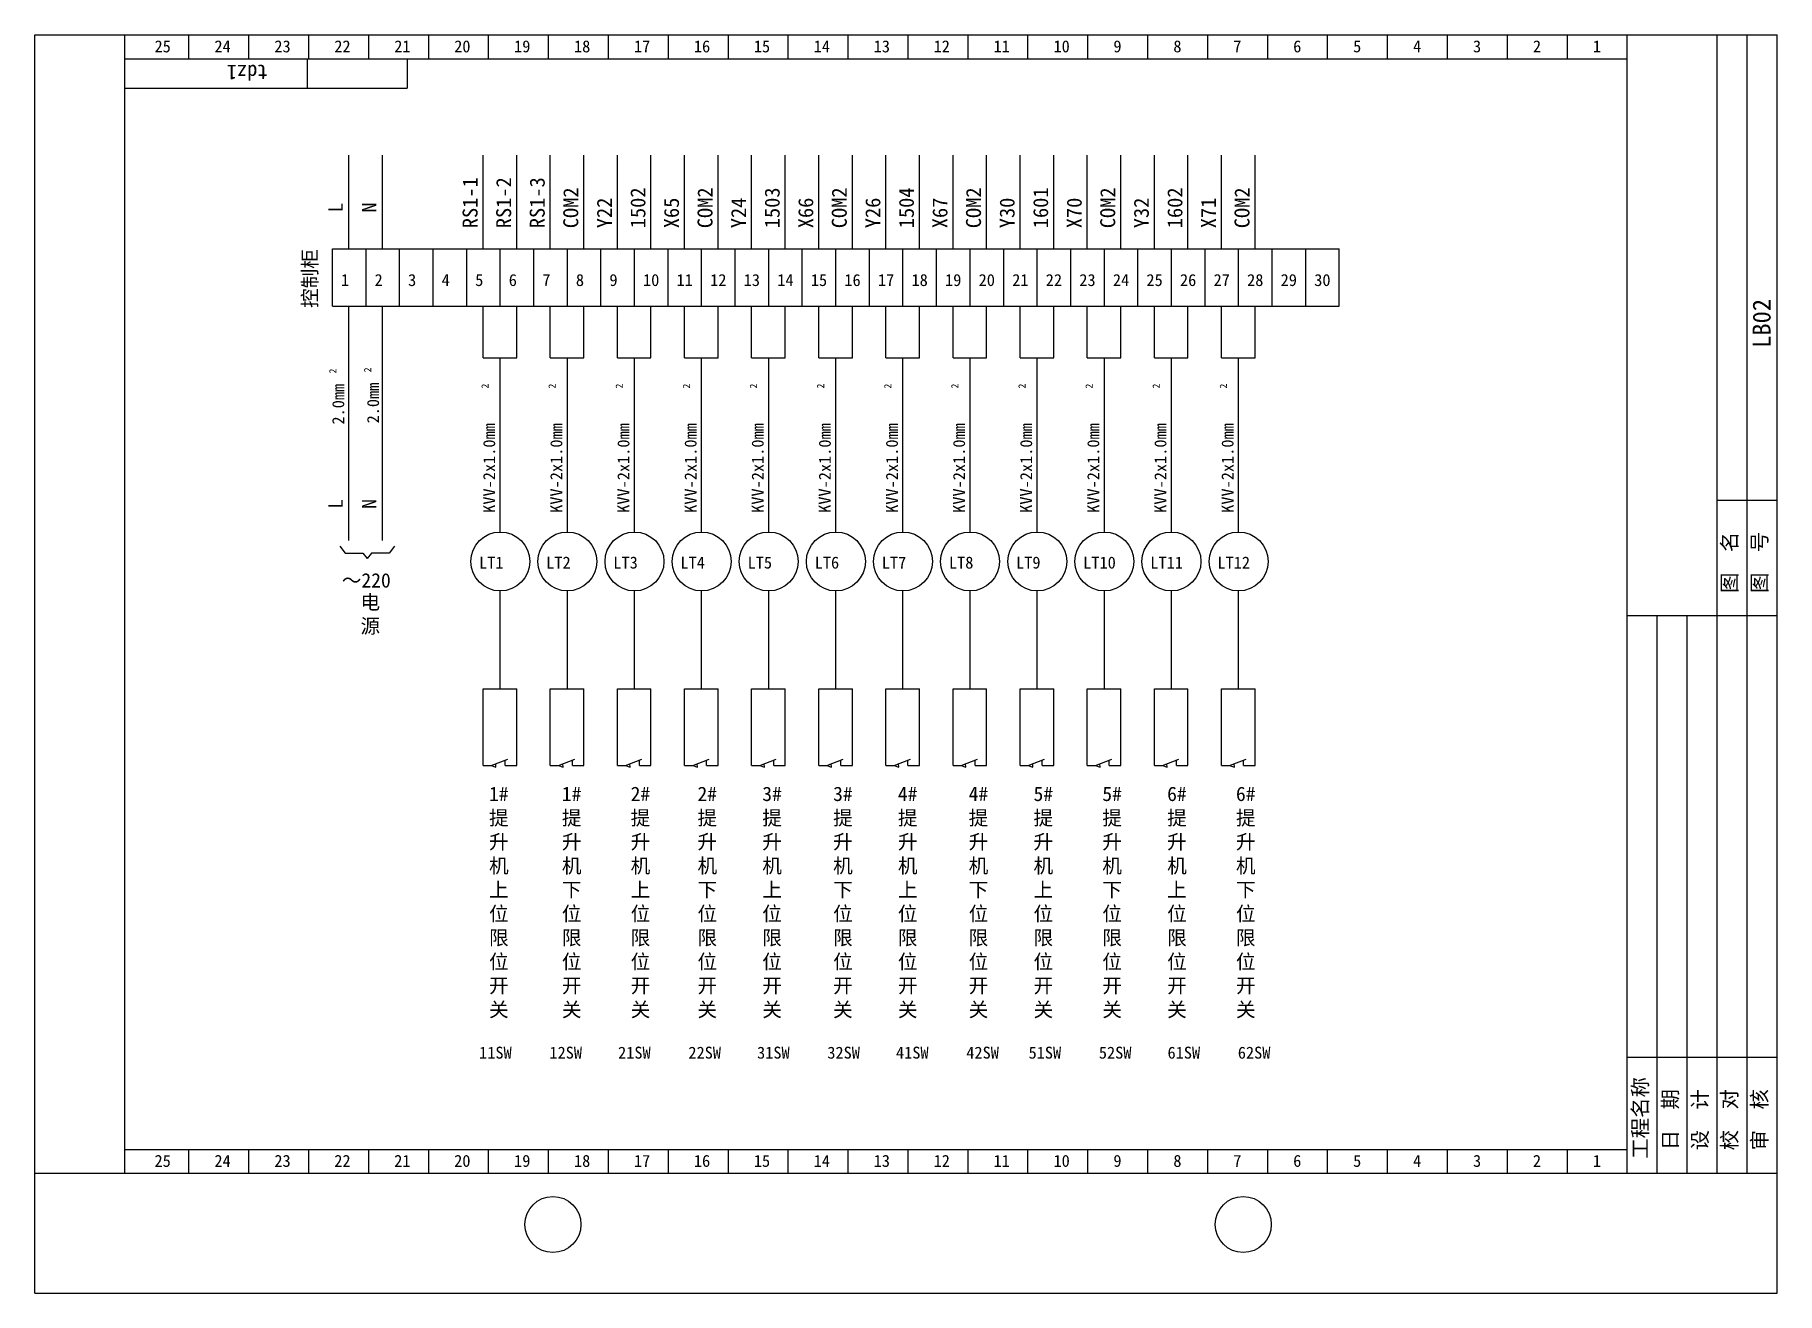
# Model space of a CAD drawing. Extents: x 435 to 726, y -17 to 193.
import ezdxf

# ---------------------------------------------------------------- set-up
doc = ezdxf.new("R2010")
doc.units = 0
doc.header["$LTSCALE"] = 0.5
doc.layers.get('0').update_dxf_attribs({"linetype": 'CONTINUOUS'})

msp = doc.modelspace()

# ---------------------------------------------------------------- linework, layer by layer
for p, q in [((434.94, -16.51), (434.94, 193.49)), ((434.94, 193.49), (725.66, 193.49)), ((449.94, 3.49), (449.94, 193.49)), ((449.94, 193.49), (700.66, 193.49)), ((460.66, 189.49), (460.66, 193.49)), ((470.66, 189.49), (470.66, 193.49)), ((480.66, 189.49), (480.66, 193.49)), ((490.66, 189.49), (490.66, 193.49)), ((500.66, 189.49), (500.66, 193.49)), ((510.66, 189.49), (510.66, 193.49)), ((520.66, 189.49), (520.66, 193.49)), ((530.66, 189.49), (530.66, 193.49)), ((540.66, 189.49), (540.66, 193.49)), ((550.66, 189.49), (550.66, 193.49)), ((560.66, 189.49), (560.66, 193.49)), ((570.66, 189.49), (570.66, 193.49)), ((580.66, 189.49), (580.66, 193.49)), ((590.66, 189.49), (590.66, 193.49)), ((600.66, 189.49), (600.66, 193.49)), ((610.66, 189.49), (610.66, 193.49)), ((620.66, 189.49), (620.66, 193.49)), ((630.66, 189.49), (630.66, 193.49)), ((640.66, 189.49), (640.66, 193.49)), ((650.66, 189.49), (650.66, 193.49)), ((660.66, 189.49), (660.66, 193.49)), ((670.66, 189.49), (670.66, 193.49)), ((680.66, 189.49), (680.66, 193.49)), ((690.66, 189.49), (690.66, 193.49)), ((700.66, 3.49), (700.66, 193.49)), ((715.66, 3.49), (715.66, 193.49)), ((720.66, 3.49), (720.66, 193.49)), ((725.66, -16.51), (725.66, 193.49)), ((449.94, 189.49), (700.66, 189.49)), ((480.4, 189.49), (480.4, 184.61)), ((497.08, 189.49), (497.08, 184.61)), ((449.94, 184.61), (497.08, 184.61)), ((715.66, 115.85), (725.66, 115.85)), ((700.66, 96.6), (725.66, 96.6)), ((705.66, 3.49), (705.66, 96.6)), ((710.66, 3.49), (710.66, 96.6)), ((700.66, 22.87), (725.66, 22.87)), ((449.94, 7.49), (700.66, 7.49)), ((460.66, 3.49), (460.66, 7.49)), ((470.66, 3.49), (470.66, 7.49)), ((480.66, 3.49), (480.66, 7.49)), ((490.66, 3.49), (490.66, 7.49)), ((500.66, 3.49), (500.66, 7.49)), ((510.66, 3.49), (510.66, 7.49)), ((520.66, 3.49), (520.66, 7.49)), ((530.66, 3.49), (530.66, 7.49)), ((540.66, 3.49), (540.66, 7.49)), ((550.66, 3.49), (550.66, 7.49)), ((560.66, 3.49), (560.66, 7.49)), ((570.66, 3.49), (570.66, 7.49)), ((580.66, 3.49), (580.66, 7.49)), ((590.66, 3.49), (590.66, 7.49)), ((600.66, 3.49), (600.66, 7.49)), ((610.66, 3.49), (610.66, 7.49)), ((620.66, 3.49), (620.66, 7.49)), ((630.66, 3.49), (630.66, 7.49)), ((640.66, 3.49), (640.66, 7.49)), ((650.66, 3.49), (650.66, 7.49)), ((660.66, 3.49), (660.66, 7.49)), ((670.66, 3.49), (670.66, 7.49)), ((680.66, 3.49), (680.66, 7.49)), ((690.66, 3.49), (690.66, 7.49)), ((434.94, 3.49), (725.66, 3.49)), ((434.94, -16.51), (725.66, -16.51))]:
    msp.add_line(p, q)
at = {"ltscale": 0.5}
for p, q in [((487.35, 157.84), (487.35, 173.43)), ((492.95, 157.84), (492.95, 173.43)), ((509.75, 157.84), (509.75, 173.43)), ((515.35, 157.84), (515.35, 173.43)), ((520.95, 157.84), (520.95, 173.43)), ((526.55, 157.84), (526.55, 173.43)), ((532.15, 157.84), (532.15, 173.43)), ((537.75, 157.84), (537.75, 173.43)), ((543.35, 157.84), (543.35, 173.43)), ((548.95, 157.84), (548.95, 173.43)), ((554.55, 157.84), (554.55, 173.43)), ((560.15, 157.84), (560.15, 173.43)), ((565.75, 157.84), (565.75, 173.43)), ((571.35, 157.84), (571.35, 173.43)), ((576.95, 157.84), (576.95, 173.43)), ((582.55, 157.84), (582.55, 173.43)), ((588.15, 157.84), (588.15, 173.43)), ((593.75, 157.84), (593.75, 173.43)), ((599.35, 157.84), (599.35, 173.43)), ((604.95, 157.84), (604.95, 173.43)), ((610.55, 157.84), (610.55, 173.43)), ((616.15, 157.84), (616.15, 173.43)), ((621.75, 157.84), (621.75, 173.43)), ((627.35, 157.84), (627.35, 173.43)), ((632.95, 157.84), (632.95, 173.43)), ((638.55, 157.84), (638.55, 173.43)), ((484.6, 157.77), (647, 157.77)), ((484.6, 148.19), (484.6, 157.77)), ((490.2, 157.77), (652.6, 157.77)), ((490.2, 148.19), (490.2, 157.77)), ((495.8, 148.19), (495.8, 157.77)), ((501.4, 148.19), (501.4, 157.77)), ((507, 148.19), (507, 157.77)), ((512.6, 148.19), (512.6, 157.77)), ((518.2, 148.19), (518.2, 157.77)), ((523.8, 148.19), (523.8, 157.77)), ((529.4, 148.19), (529.4, 157.77)), ((535, 148.19), (535, 157.77)), ((540.6, 148.19), (540.6, 157.77)), ((546.2, 148.19), (546.2, 157.77)), ((551.8, 148.19), (551.8, 157.77)), ((557.4, 148.19), (557.4, 157.77)), ((563, 148.19), (563, 157.77)), ((568.6, 148.19), (568.6, 157.77)), ((574.2, 148.19), (574.2, 157.77)), ((579.8, 148.19), (579.8, 157.77)), ((585.4, 148.19), (585.4, 157.77)), ((591, 148.19), (591, 157.77)), ((596.6, 148.19), (596.6, 157.77)), ((602.2, 148.19), (602.2, 157.77)), ((607.8, 148.19), (607.8, 157.77)), ((613.4, 148.19), (613.4, 157.77)), ((619, 148.19), (619, 157.77)), ((624.6, 148.19), (624.6, 157.77)), ((630.2, 148.19), (630.2, 157.77)), ((635.8, 148.19), (635.8, 157.77)), ((641.4, 148.19), (641.4, 157.77)), ((647, 148.19), (647, 157.77)), ((652.6, 148.19), (652.6, 157.77)), ((484.6, 148.19), (647, 148.19)), ((487.35, 109.08), (487.35, 148.19)), ((490.2, 148.19), (652.6, 148.19)), ((492.95, 109.08), (492.95, 148.19)), ((509.75, 139.56), (509.75, 148.17)), ((515.35, 139.56), (515.35, 148.17)), ((520.95, 139.56), (520.95, 148.17)), ((526.55, 139.56), (526.55, 148.17)), ((532.15, 139.56), (532.15, 148.17)), ((537.75, 139.56), (537.75, 148.17)), ((543.35, 139.56), (543.35, 148.17)), ((548.95, 139.56), (548.95, 148.17)), ((554.55, 139.56), (554.55, 148.17)), ((560.15, 139.56), (560.15, 148.17)), ((565.75, 139.56), (565.75, 148.17)), ((571.35, 139.56), (571.35, 148.17)), ((576.95, 139.56), (576.95, 148.17)), ((582.55, 139.56), (582.55, 148.17)), ((588.15, 139.56), (588.15, 148.17)), ((593.75, 139.56), (593.75, 148.17)), ((599.35, 139.56), (599.35, 148.17)), ((604.95, 139.56), (604.95, 148.17)), ((610.55, 139.56), (610.55, 148.17)), ((616.15, 139.56), (616.15, 148.17)), ((621.75, 139.56), (621.75, 148.17)), ((627.35, 139.56), (627.35, 148.17)), ((632.95, 139.56), (632.95, 148.17)), ((638.55, 139.56), (638.55, 148.17)), ((509.75, 139.56), (515.35, 139.56)), ((512.6, 110.52), (512.6, 139.56)), ((520.95, 139.56), (526.55, 139.56)), ((523.8, 110.52), (523.8, 139.56)), ((532.15, 139.56), (537.75, 139.56)), ((535, 110.52), (535, 139.56)), ((543.35, 139.56), (548.95, 139.56)), ((546.2, 110.52), (546.2, 139.56)), ((554.55, 139.56), (560.15, 139.56)), ((557.4, 110.52), (557.4, 139.56)), ((565.75, 139.56), (571.35, 139.56)), ((568.6, 110.52), (568.6, 139.56)), ((576.95, 139.56), (582.55, 139.56)), ((579.8, 110.52), (579.8, 139.56)), ((588.15, 139.56), (593.75, 139.56)), ((591, 110.52), (591, 139.56)), ((599.35, 139.56), (604.95, 139.56)), ((602.2, 110.52), (602.2, 139.56)), ((610.55, 139.56), (616.15, 139.56)), ((613.4, 110.52), (613.4, 139.56)), ((621.75, 139.56), (627.35, 139.56)), ((624.6, 110.52), (624.6, 139.56)), ((632.95, 139.56), (638.55, 139.56)), ((635.8, 110.52), (635.8, 139.56)), ((485.86, 108.15), (486.74, 106.98)), ((494.93, 108.15), (494.05, 106.98)), ((486.74, 106.98), (489.66, 106.98)), ((489.66, 106.98), (490.4, 106.1)), ((491.13, 106.98), (490.4, 106.1)), ((494.05, 106.98), (491.13, 106.98)), ((512.6, 84.37), (512.6, 100.67)), ((523.8, 84.37), (523.8, 100.67)), ((535, 84.37), (535, 100.67)), ((546.2, 84.37), (546.2, 100.67)), ((557.4, 84.37), (557.4, 100.67)), ((568.6, 84.37), (568.6, 100.67)), ((579.8, 84.37), (579.8, 100.67)), ((591, 84.37), (591, 100.67)), ((602.2, 84.37), (602.2, 100.67)), ((613.4, 84.37), (613.4, 100.67)), ((624.6, 84.37), (624.6, 100.67)), ((635.8, 84.37), (635.8, 100.67)), ((509.75, 71.53), (509.75, 84.37)), ((509.75, 84.37), (515.35, 84.37)), ((515.35, 71.53), (515.35, 84.37)), ((520.95, 71.53), (520.95, 84.37)), ((520.95, 84.37), (526.55, 84.37)), ((526.55, 71.53), (526.55, 84.37)), ((532.15, 71.53), (532.15, 84.37)), ((532.15, 84.37), (537.75, 84.37)), ((537.75, 71.53), (537.75, 84.37)), ((543.35, 71.53), (543.35, 84.37)), ((543.35, 84.37), (548.95, 84.37)), ((548.95, 71.53), (548.95, 84.37)), ((554.55, 71.53), (554.55, 84.37)), ((554.55, 84.37), (560.15, 84.37)), ((560.15, 71.53), (560.15, 84.37)), ((565.75, 84.37), (571.35, 84.37)), ((565.75, 71.53), (565.75, 84.37)), ((571.35, 71.53), (571.35, 84.37)), ((576.95, 71.53), (576.95, 84.37)), ((576.95, 84.37), (582.55, 84.37)), ((582.55, 71.53), (582.55, 84.37)), ((588.15, 71.53), (588.15, 84.37)), ((588.15, 84.37), (593.75, 84.37)), ((593.75, 71.53), (593.75, 84.37)), ((599.35, 71.53), (599.35, 84.37)), ((599.35, 84.37), (604.95, 84.37)), ((604.95, 71.53), (604.95, 84.37)), ((610.55, 71.53), (610.55, 84.37)), ((610.55, 84.37), (616.15, 84.37)), ((616.15, 71.53), (616.15, 84.37)), ((621.75, 71.53), (621.75, 84.37)), ((621.75, 84.37), (627.35, 84.37)), ((627.35, 71.53), (627.35, 84.37)), ((632.95, 71.53), (632.95, 84.37)), ((632.95, 84.37), (638.55, 84.37)), ((638.55, 71.53), (638.55, 84.37)), ((509.75, 71.53), (511.12, 71.53)), ((511.11, 71.53), (513.84, 72.6)), ((511.11, 71.53), (511.89, 71.25)), ((511.89, 71.25), (511.84, 71.81)), ((513.43, 71.53), (513.43, 72.44)), ((513.43, 71.53), (515.35, 71.53)), ((520.95, 71.53), (522.32, 71.53)), ((522.31, 71.53), (525.04, 72.6)), ((522.31, 71.53), (523.09, 71.25)), ((523.09, 71.25), (523.04, 71.81)), ((524.63, 71.53), (524.63, 72.44)), ((524.63, 71.53), (526.55, 71.53)), ((532.15, 71.53), (533.52, 71.53)), ((533.51, 71.53), (536.24, 72.6)), ((533.51, 71.53), (534.29, 71.25)), ((534.29, 71.25), (534.24, 71.81)), ((535.83, 71.53), (535.83, 72.44)), ((535.83, 71.53), (537.75, 71.53)), ((543.35, 71.53), (544.72, 71.53)), ((544.71, 71.53), (547.44, 72.6)), ((544.71, 71.53), (545.49, 71.25)), ((545.49, 71.25), (545.44, 71.81)), ((547.03, 71.53), (547.03, 72.44)), ((547.03, 71.53), (548.95, 71.53)), ((554.55, 71.53), (555.92, 71.53)), ((555.91, 71.53), (558.64, 72.6)), ((555.91, 71.53), (556.69, 71.25)), ((556.69, 71.25), (556.64, 71.81)), ((558.23, 71.53), (558.23, 72.44)), ((558.23, 71.53), (560.15, 71.53)), ((565.75, 71.53), (567.12, 71.53)), ((567.11, 71.53), (569.84, 72.6)), ((567.11, 71.53), (567.89, 71.25)), ((567.89, 71.25), (567.84, 71.81)), ((569.43, 71.53), (569.43, 72.44)), ((569.43, 71.53), (571.35, 71.53)), ((576.95, 71.53), (578.32, 71.53)), ((578.31, 71.53), (581.04, 72.6)), ((578.31, 71.53), (579.09, 71.25)), ((579.09, 71.25), (579.04, 71.81)), ((580.63, 71.53), (580.63, 72.44)), ((580.63, 71.53), (582.55, 71.53)), ((588.15, 71.53), (589.52, 71.53)), ((589.51, 71.53), (592.24, 72.6)), ((589.51, 71.53), (590.29, 71.25)), ((590.29, 71.25), (590.24, 71.81)), ((591.83, 71.53), (591.83, 72.44)), ((591.83, 71.53), (593.75, 71.53)), ((599.35, 71.53), (600.72, 71.53)), ((600.71, 71.53), (603.44, 72.6)), ((600.71, 71.53), (601.49, 71.25)), ((601.49, 71.25), (601.44, 71.81)), ((603.03, 71.53), (603.03, 72.44)), ((603.03, 71.53), (604.95, 71.53)), ((610.55, 71.53), (611.92, 71.53)), ((611.91, 71.53), (614.64, 72.6)), ((611.91, 71.53), (612.69, 71.25)), ((612.69, 71.25), (612.64, 71.81)), ((614.23, 71.53), (614.23, 72.44)), ((614.23, 71.53), (616.15, 71.53)), ((621.75, 71.53), (623.12, 71.53)), ((623.11, 71.53), (625.84, 72.6)), ((623.11, 71.53), (623.89, 71.25)), ((623.89, 71.25), (623.84, 71.81)), ((625.43, 71.53), (625.43, 72.44)), ((625.43, 71.53), (627.35, 71.53)), ((632.95, 71.53), (634.32, 71.53)), ((634.31, 71.53), (637.04, 72.6)), ((634.31, 71.53), (635.09, 71.25)), ((635.09, 71.25), (635.04, 71.81)), ((636.63, 71.53), (636.63, 72.44)), ((636.63, 71.53), (638.55, 71.53))]:
    msp.add_line(p, q, dxfattribs=at)
for centre in [(512.6, 105.6), (523.8, 105.6), (535, 105.6), (546.2, 105.6), (557.4, 105.6), (568.6, 105.6), (579.8, 105.6), (591, 105.6), (602.2, 105.6), (613.4, 105.6), (624.6, 105.6), (635.8, 105.6)]:
    msp.add_circle(centre, 4.92, dxfattribs=at)
for centre in [(521.39, -5.05), (636.58, -5.05)]:
    msp.add_circle(centre, 4.68)

# ---------------------------------------------------------------- texts
at = {"attachment_point": 1}
for s, insert, char_height, width in [('25', (454.91, 192.57), 2, 13.8727), ('24', (464.91, 192.57), 2, 13.8727), ('23', (474.91, 192.57), 2, 13.8727), ('22', (484.91, 192.57), 2, 13.8727), ('21', (494.91, 192.57), 2, 13.8727), ('20', (504.91, 192.57), 2, 13.8727), ('19', (514.91, 192.57), 2, 13.8727), ('18', (524.91, 192.57), 2, 13.8727), ('17', (534.91, 192.57), 2, 13.8727), ('16', (544.91, 192.57), 2, 13.8727), ('15', (554.91, 192.57), 2, 13.8727), ('14', (564.91, 192.57), 2, 13.8727), ('13', (574.91, 192.57), 2, 13.8727), ('12', (584.91, 192.57), 2, 13.8727), ('11', (594.91, 192.57), 2, 13.8727), ('10', (604.91, 192.57), 2, 13.8727), ('9', (614.91, 192.57), 2, 13.8727), ('8', (624.91, 192.57), 2, 13.8727), ('7', (634.91, 192.57), 2, 13.8727), ('6', (644.91, 192.57), 2, 13.8727), ('5', (654.91, 192.57), 2, 13.8727), ('4', (664.91, 192.57), 2, 13.8727), ('3', (674.91, 192.57), 2, 13.8727), ('2', (684.91, 192.57), 2, 13.8727), ('1', (694.91, 192.57), 2, 13.8727), ('1', (486.02, 153.57), 2, 11.0982), ('2', (491.62, 153.57), 2, 11.0982), ('3', (497.22, 153.57), 2, 11.0982), ('4', (502.82, 153.57), 2, 11.0982), ('5', (508.42, 153.57), 2, 11.0982), ('6', (514.02, 153.57), 2, 11.0982), ('7', (519.62, 153.57), 2, 11.0982), ('8', (525.22, 153.57), 2, 11.0982), ('9', (530.82, 153.57), 2, 11.0982), ('10', (536.42, 153.57), 2, 11.0982), ('11', (542.02, 153.57), 2, 11.0982), ('12', (547.62, 153.57), 2, 11.0982), ('13', (553.22, 153.57), 2, 11.0982), ('14', (558.82, 153.57), 2, 11.0982), ('15', (564.42, 153.57), 2, 11.0982), ('16', (570.02, 153.57), 2, 11.0982), ('17', (575.62, 153.57), 2, 11.0982), ('18', (581.22, 153.57), 2, 11.0982), ('19', (586.82, 153.57), 2, 11.0982), ('20', (592.42, 153.57), 2, 11.0982), ('21', (598.02, 153.57), 2, 11.0982), ('22', (603.62, 153.57), 2, 11.0982), ('23', (609.22, 153.57), 2, 11.0982), ('24', (614.82, 153.57), 2, 11.0982), ('25', (620.42, 153.57), 2, 11.0982), ('26', (626.02, 153.57), 2, 11.0982), ('27', (631.62, 153.57), 2, 11.0982), ('28', (637.22, 153.57), 2, 11.0982), ('29', (642.82, 153.57), 2, 11.0982), ('30', (648.42, 153.57), 2, 11.0982), ('LT1', (509.07, 106.42), 2, 11.0982), ('LT2', (520.27, 106.42), 2, 11.0982), ('LT3', (531.47, 106.42), 2, 11.0982), ('LT4', (542.67, 106.42), 2, 11.0982), ('LT5', (553.87, 106.42), 2, 11.0982), ('LT6', (565.07, 106.42), 2, 11.0982), ('LT7', (576.27, 106.42), 2, 11.0982), ('LT8', (587.47, 106.42), 2, 11.0982), ('LT9', (598.67, 106.42), 2, 11.0982), ('LT10', (609.87, 106.42), 2, 11.0982), ('LT11', (621.07, 106.42), 2, 11.0982), ('LT12', (632.27, 106.42), 2, 11.0982), ('\\f宋体|b0|i0|c134|p2;～\\f宋体|b0|i0|c0|p2;220', (486.16, 103.65), 2.4, 11.2556), ('\\f宋体|b0|i0|c134|p2;电源', (489.28, 100.02), 2.4, 0.3583), ('\\f宋体|b0|i0|c134|p2;1#提升机\\P上位\\P限位开关', (510.73, 68.02), 2.4, 0.3583), ('\\f宋体|b0|i0|c134|p2;1#提升机\\P下位\\P限位开关', (522.88, 68.02), 2.4, 0.3583), ('\\f宋体|b0|i0|c134|p2;2#提升机\\P上位\\P限位开关', (534.36, 68.02), 2.4, 0.3583), ('\\f宋体|b0|i0|c134|p2;2#提升机\\P下位\\P限位开关', (545.51, 68.02), 2.4, 0.3583), ('\\f宋体|b0|i0|c134|p2;3#提升机\\P上位\\P限位开关', (556.32, 68.02), 2.4, 0.3583), ('\\f宋体|b0|i0|c134|p2;3#提升机\\P下位\\P限位开关', (568.14, 68.02), 2.4, 0.3583), ('\\f宋体|b0|i0|c134|p2;4#提升机\\P上位\\P限位开关', (578.95, 68.02), 2.4, 0.3583), ('\\f宋体|b0|i0|c134|p2;4#提升机\\P下位\\P限位开关', (590.76, 68.02), 2.4, 0.3583), ('\\f宋体|b0|i0|c134|p2;5#提升机\\P上位\\P限位开关', (601.58, 68.02), 2.4, 0.3583), ('\\f宋体|b0|i0|c134|p2;5#提升机\\P下位\\P限位开关', (613.06, 68.02), 2.4, 0.3583), ('\\f宋体|b0|i0|c134|p2;6#提升机\\P上位\\P限位开关', (623.88, 68.02), 2.4, 0.3583), ('\\f宋体|b0|i0|c134|p2;6#提升机\\P下位\\P限位开关', (635.36, 68.02), 2.4, 0.3583), ('11SW', (509.07, 24.63), 2, 11.0982), ('12SW', (520.8, 24.63), 2, 11.0982), ('21SW', (532.26, 24.63), 2, 11.0982), ('22SW', (543.99, 24.63), 2, 11.0982), ('31SW', (555.45, 24.63), 2, 11.0982), ('32SW', (567.17, 24.63), 2, 11.0982), ('41SW', (578.63, 24.63), 2, 11.0982), ('42SW', (590.36, 24.63), 2, 11.0982), ('51SW', (600.75, 24.63), 2, 11.0982), ('52SW', (612.48, 24.63), 2, 11.0982), ('61SW', (623.94, 24.63), 2, 11.0982), ('62SW', (635.67, 24.63), 2, 11.0982), ('25', (454.91, 6.57), 2, 13.8727), ('24', (464.91, 6.57), 2, 13.8727), ('23', (474.91, 6.57), 2, 13.8727), ('22', (484.91, 6.57), 2, 13.8727), ('21', (494.91, 6.57), 2, 13.8727), ('20', (504.91, 6.57), 2, 13.8727), ('19', (514.91, 6.57), 2, 13.8727), ('18', (524.91, 6.57), 2, 13.8727), ('17', (534.91, 6.57), 2, 13.8727), ('16', (544.91, 6.57), 2, 13.8727), ('15', (554.91, 6.57), 2, 13.8727), ('14', (564.91, 6.57), 2, 13.8727), ('13', (574.91, 6.57), 2, 13.8727), ('12', (584.91, 6.57), 2, 13.8727), ('11', (594.91, 6.57), 2, 13.8727), ('10', (604.91, 6.57), 2, 13.8727), ('9', (614.91, 6.57), 2, 13.8727), ('8', (624.91, 6.57), 2, 13.8727), ('7', (634.91, 6.57), 2, 13.8727), ('6', (644.91, 6.57), 2, 13.8727), ('5', (654.91, 6.57), 2, 13.8727), ('4', (664.91, 6.57), 2, 13.8727), ('3', (674.91, 6.57), 2, 13.8727), ('2', (684.91, 6.57), 2, 13.8727), ('1', (694.91, 6.57), 2, 13.8727)]:
    msp.add_mtext(s, dxfattribs=dict(at, insert=insert, char_height=char_height, width=width))
at = {"ltscale": 0.5, "insert": (473.78, 185.98), "char_height": 2.5, "width": 19.7563, "attachment_point": 1, "rotation": 180}
msp.add_mtext('tdz1', dxfattribs=at)
at = {"attachment_point": 1, "rotation": 90}
for s, insert, char_height, width in [('RS1-1', (506.32, 161.22), 2.5, 13.8727), ('RS1-2', (511.92, 161.22), 2.5, 13.8727), ('RS1-3', (517.52, 161.22), 2.5, 13.8727), ('COM2', (523.12, 161.22), 2.5, 13.8727), ('Y22', (528.72, 161.22), 2.5, 13.8727), ('1502', (534.32, 161.22), 2.5, 13.8727), ('X65', (539.92, 161.22), 2.5, 13.8727), ('COM2', (545.52, 161.22), 2.5, 13.8727), ('Y24', (551.12, 161.22), 2.5, 13.8727), ('1503', (556.72, 161.22), 2.5, 13.8727), ('X66', (562.32, 161.22), 2.5, 13.8727), ('COM2', (567.92, 161.22), 2.5, 13.8727), ('Y26', (573.52, 161.22), 2.5, 13.8727), ('1504', (579.12, 161.22), 2.5, 13.8727), ('X67', (584.72, 161.22), 2.5, 13.8727), ('COM2', (590.32, 161.22), 2.5, 13.8727), ('Y30', (595.92, 161.22), 2.5, 13.8727), ('1601', (601.52, 161.22), 2.5, 13.8727), ('X70', (607.12, 161.22), 2.5, 13.8727), ('COM2', (612.72, 161.22), 2.5, 13.8727), ('Y32', (618.32, 161.22), 2.5, 13.8727), ('1602', (623.92, 161.22), 2.5, 13.8727), ('X71', (629.52, 161.22), 2.5, 13.8727), ('COM2', (635.12, 161.22), 2.5, 13.8727), ('L', (483.93, 163.86), 2.4, 11.0982), ('N', (489.53, 163.86), 2.4, 11.0982), ('{\\fSimSun|b0|i0|c134|p2;控制柜}', (479.63, 147.91), 2.4, 17.6307), ('LB02', (721.57, 141.25), 3, 13.8727), ('2', (484.06, 136.97), 1.2, 2.3617), ('2', (489.87, 137.17), 1.2, 2.3617), ('2.0mm', (484.56, 128.45), 2, 24.3284), ('2.0mm', (490.37, 128.64), 2, 24.3284), ('2', (509.45, 134.46), 1.2, 2.3617), ('2', (520.65, 134.46), 1.2, 2.3617), ('2', (531.85, 134.46), 1.2, 2.3617), ('2', (543.05, 134.46), 1.2, 2.3617), ('2', (554.25, 134.46), 1.2, 2.3617), ('2', (565.45, 134.46), 1.2, 2.3617), ('2', (576.65, 134.46), 1.2, 2.3617), ('2', (587.85, 134.46), 1.2, 2.3617), ('2', (599.05, 134.46), 1.2, 2.3617), ('2', (610.25, 134.46), 1.2, 2.3617), ('2', (621.45, 134.46), 1.2, 2.3617), ('2', (632.65, 134.46), 1.2, 2.3617), ('KVV-2x1.0mm', (509.75, 113.72), 2, 24.3284), ('KVV-2x1.0mm', (520.95, 113.72), 2, 24.3284), ('KVV-2x1.0mm', (532.15, 113.72), 2, 24.3284), ('KVV-2x1.0mm', (543.35, 113.72), 2, 24.3284), ('KVV-2x1.0mm', (554.55, 113.72), 2, 24.3284), ('KVV-2x1.0mm', (565.75, 113.72), 2, 24.3284), ('KVV-2x1.0mm', (576.95, 113.72), 2, 24.3284), ('KVV-2x1.0mm', (588.15, 113.72), 2, 24.3284), ('KVV-2x1.0mm', (599.35, 113.72), 2, 24.3284), ('KVV-2x1.0mm', (610.55, 113.72), 2, 24.3284), ('KVV-2x1.0mm', (621.75, 113.72), 2, 24.3284), ('KVV-2x1.0mm', (632.95, 113.72), 2, 24.3284), ('L', (483.93, 114.4), 2.4, 11.0982), ('N', (489.53, 114.4), 2.4, 11.0982), ('\\f宋体|b0|i0|c134|p2;图  名', (716.46, 100.34), 2.5, 20.5327), ('\\f宋体|b0|i0|c134|p2;图  号', (721.46, 100.34), 2.5, 20.5327), ('\\f宋体|b0|i0|c134|p2;工程名称', (701.56, 5.92), 2.5, 20.5327), ('\\f宋体|b0|i0|c134|p2;日  期', (706.56, 7.33), 2.5, 20.5327), ('\\f宋体|b0|i0|c134|p2;设  计', (711.53, 7.33), 2.5, 20.5327), ('\\f宋体|b0|i0|c134|p2;校  对', (716.46, 7.33), 2.5, 20.5327), ('\\f宋体|b0|i0|c134|p2;审  核', (721.46, 7.33), 2.5, 20.5327)]:
    msp.add_mtext(s, dxfattribs=dict(at, insert=insert, char_height=char_height, width=width))

doc.saveas('drawing.dxf')
